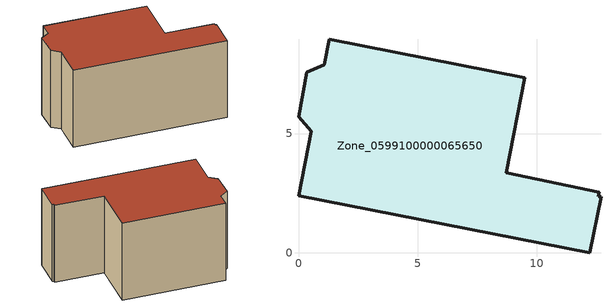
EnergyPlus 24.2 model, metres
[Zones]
Zone_0599100000065650
 floor ground (C_G): 1.3,8.96 9.5,7.35 8.71,3.35 12.62,2.55 12.59,2.38 12.69,2.36 12.22,0 0.01,2.4 0.54,5.09 0,5.71 0.34,7.58 1.09,7.89 z0
 wall outside (C_F): 0.01,2.4 12.22,0 12.69,2.36 12.59,2.38 12.62,2.55 8.71,3.35 9.5,7.35 1.3,8.96 1.09,7.89 0.34,7.58 0,5.71 0.54,5.09 0.01,2.4 z0:6.92
 roof outside (C_R): 12.59,2.38 12.62,2.55 8.71,3.35 9.5,7.35 1.3,8.96 1.09,7.89 0.34,7.58 0,5.71 0.54,5.09 0.01,2.4 12.22,0 12.69,2.36 z6.92
[BUILDING]
Pand.0599100000065650: North Axis=0; Terrain=City; Loads Convergence Tolerance Value=0.04; Temperature Convergence Tolerance Value=0.4; Solar Distribution=FullExterior; Maximum Number of Warmup Days=25; Minimum Number of Warmup Days=1
[Site:Location]
Rotterdam.The.Hague.AP_ZH_NLD Design_Conditions: Latitude=51.96; Longitude=4.45; Time Zone=1; Elevation=-4.5
[SITE:GROUNDTEMPERATURE:BUILDINGSURFACE]
18, 18, 18, 18, 18, 18, 18, 18, 18, 18, 18, 18
[MATERIAL] Thermal Absorptance=0.9; Solar Absorptance=0.7; Visible Absorptance=0.7
Name | Roughness | Thickness | Conductivity | Density | Specific Heat
G.D.1965 | MediumSmooth | 0.15 | 1 | 540 | 1210
F.D.1965 | Rough | 0.3 | 0.857143 | 1920 | 840
R.D.1965 | MediumRough | 0.2 | 0.08 | 1500 | 1000
[CONSTRUCTION]
C_G: G.D.1965
C_F: F.D.1965
C_R: R.D.1965
[ZONE]
Zone_0599100000065650: Type=1; Multiplier=1; Ceiling Height=Autocalculate; Volume=Autocalculate; Floor Area=autocalculate; Part of Total Floor Area=Yes
[ZONEINFILTRATION:DESIGNFLOWRATE]
Infil_Zone_0599100000065650: Zone or ZoneList or Space or SpaceList=Zone_0599100000065650; Schedule=AlwaysOn; Design Flow Rate Calculation Method=Flow/Area; Flow Rate per Floor Area=0.0042; Constant Term Coefficient=1; Temperature Term Coefficient=0; Velocity Term Coefficient=0; Velocity Squared Term Coefficient=0
[HVACTEMPLATE:ZONE:IDEALLOADSAIRSYSTEM]
Zone_0599100000065650: Maximum Heating Supply Air Temperature=50; Minimum Cooling Supply Air Temperature=13; Maximum Heating Supply Air Humidity Ratio=0.0156; Minimum Cooling Supply Air Humidity Ratio=0.0077; Heating Limit=NoLimit; Cooling Limit=NoLimit; Dehumidification Control Type=ConstantSensibleHeatRatio; Cooling Sensible Heat Ratio=0.7; Dehumidification Setpoint=60; Humidification Control Type=None; Humidification Setpoint=30; Outdoor Air Method=None; Outdoor Air Flow Rate per Person=0.00944; Outdoor Air Flow Rate per Zone Floor Area=0; Outdoor Air Flow Rate per Zone=0; Demand Controlled Ventilation Type=None; Outdoor Air Economizer Type=NoEconomizer; Heat Recovery Type=None; Sensible Heat Recovery Effectiveness=0.7; Latent Heat Recovery Effectiveness=0.65
[ZONECONTROL:THERMOSTAT]
ThermostatControl_Zone_0599100000065650: Zone or ZoneList=Zone_0599100000065650; Control Type Schedule=DualSetpointControlType; Control 1=Thermostat_Zone_0599100000065650; Temperature Difference Between Cutout And Setpoint=0
[THERMOSTATSETPOINT:DUALSETPOINT]
Thermostat_Zone_0599100000065650: Heating Setpoint Temperature Schedule=HeatingSetpoint_Zone_0599100000065650; Cooling Setpoint Temperature Schedule=CoolingSetpoint_Zone_0599100000065650
[SCHEDULE:COMPACT]
HeatingSetpoint_Zone_0599100000065650: Through: 12/31, For: AllDays, Until: 24:00, 21
CoolingSetpoint_Zone_0599100000065650: Through: 12/31, For: AllDays, Until: 24:00, 24
DualSetpointControlType: Through: 12/31, For: AllDays, Until: 24:00, 4
AlwaysOn: Through: 12/31, For: AllDays, Until: 24:00, 1
